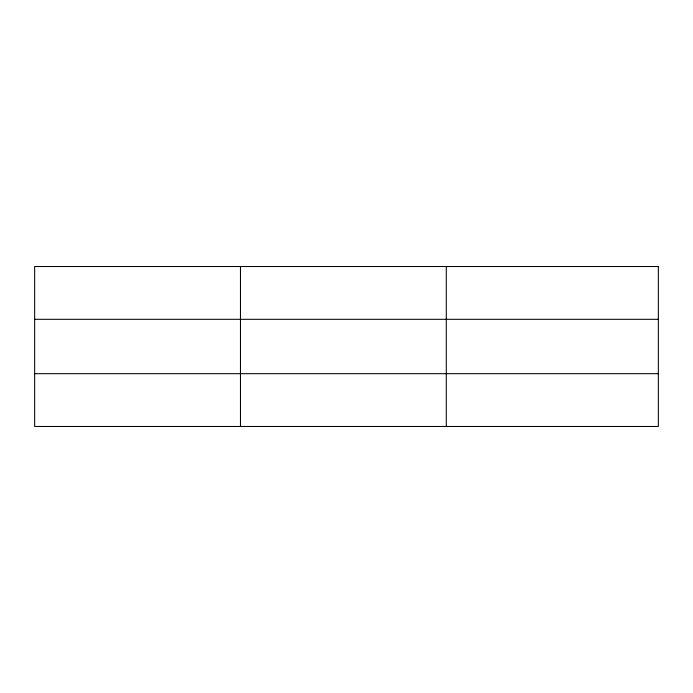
<?xml version="1.0" encoding="UTF-8"?>
<svg xmlns="http://www.w3.org/2000/svg" width="693" height="693" viewBox="0 0 693 693"><rect width="100%" height="100%" fill="white"/><g stroke="black" fill="none" stroke-linecap="round" stroke-linejoin="round"><path stroke-width="1.04" d="M240.471 266.519L240.471 426.481M446.292 266.519L446.292 426.481M34.65 319.308L658.35 319.308M34.65 373.692L658.35 373.692M658.35 266.519L34.65 266.519L34.65 426.481L658.35 426.481L658.35 266.519"/></g></svg>
